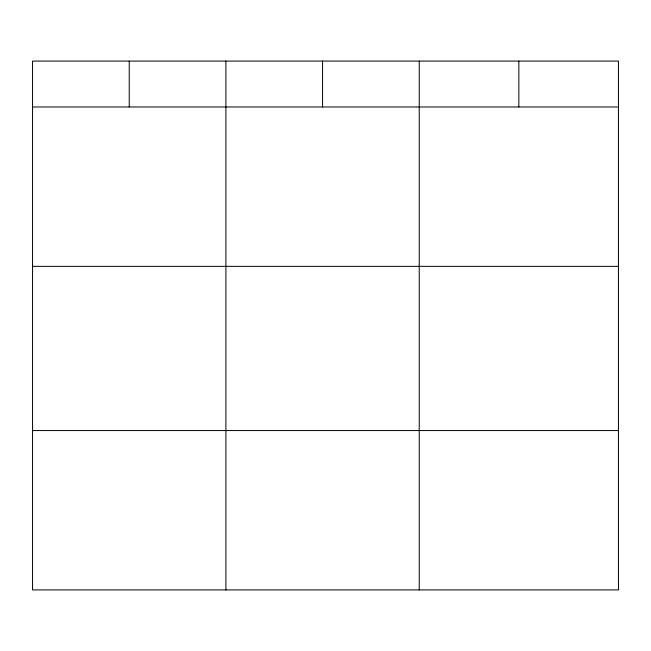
<?xml version="1.0" encoding="UTF-8"?>
<svg xmlns="http://www.w3.org/2000/svg" width="651" height="651" viewBox="0 0 651 651"><rect width="100%" height="100%" fill="white"/><g stroke="black" fill="none" stroke-linecap="round" stroke-linejoin="round"><path stroke-width="0.98" d="M618.45 106.976L618.45 589.92L32.55 589.92L32.55 61.08L618.45 61.08L618.45 106.976L32.55 106.976M32.55 266.349L618.45 266.349M32.55 430.555L618.45 430.555M518.847 61.08L518.847 106.976M419.244 61.08L419.244 589.92M322.57 61.08L322.57 106.976M225.897 61.08L225.897 589.92M129.224 61.08L129.224 106.976"/></g></svg>
